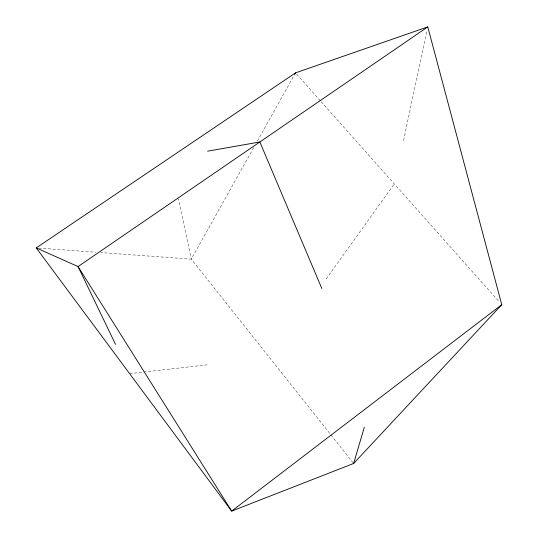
<?xml version="1.0" encoding="UTF-8"?>
<svg xmlns="http://www.w3.org/2000/svg" width="538" height="538" viewBox="0 0 538 538"><rect width="100%" height="100%" fill="white"/><g stroke="black" fill="none" stroke-linecap="round" stroke-linejoin="round"><path stroke-width="0.4" stroke-dasharray="2.69 2.02" d="M403.567 140.452L427.071 30.168M253.66 147.674L191.306 259.134L100.781 252.578M257.352 141.077L294.683 74.345M326.169 278.919L394.3 183.915M129.597 373.634L142.839 372.128M143.666 372.034L208.219 364.71M38.756 248.085L95.751 252.214M296.62 74.13L320.587 101.07M321.146 101.695L499.533 302.181M353.116 462.821L191.306 259.134L178.401 198.905"/><path stroke-width="0.81" d="M353.641 463.48L501.759 304.683L427.771 26.9L295.503 72.879L36.241 247.904L231.67 511.1L353.641 463.48L364.293 427.306M294.683 74.345L295.503 72.879M501.759 304.683L231.67 511.1L78.057 266.566L36.241 247.904M427.771 26.9L78.057 266.566L115.529 344.401M207.594 151.178L259.847 141.978L321.825 288.496"/></g></svg>
